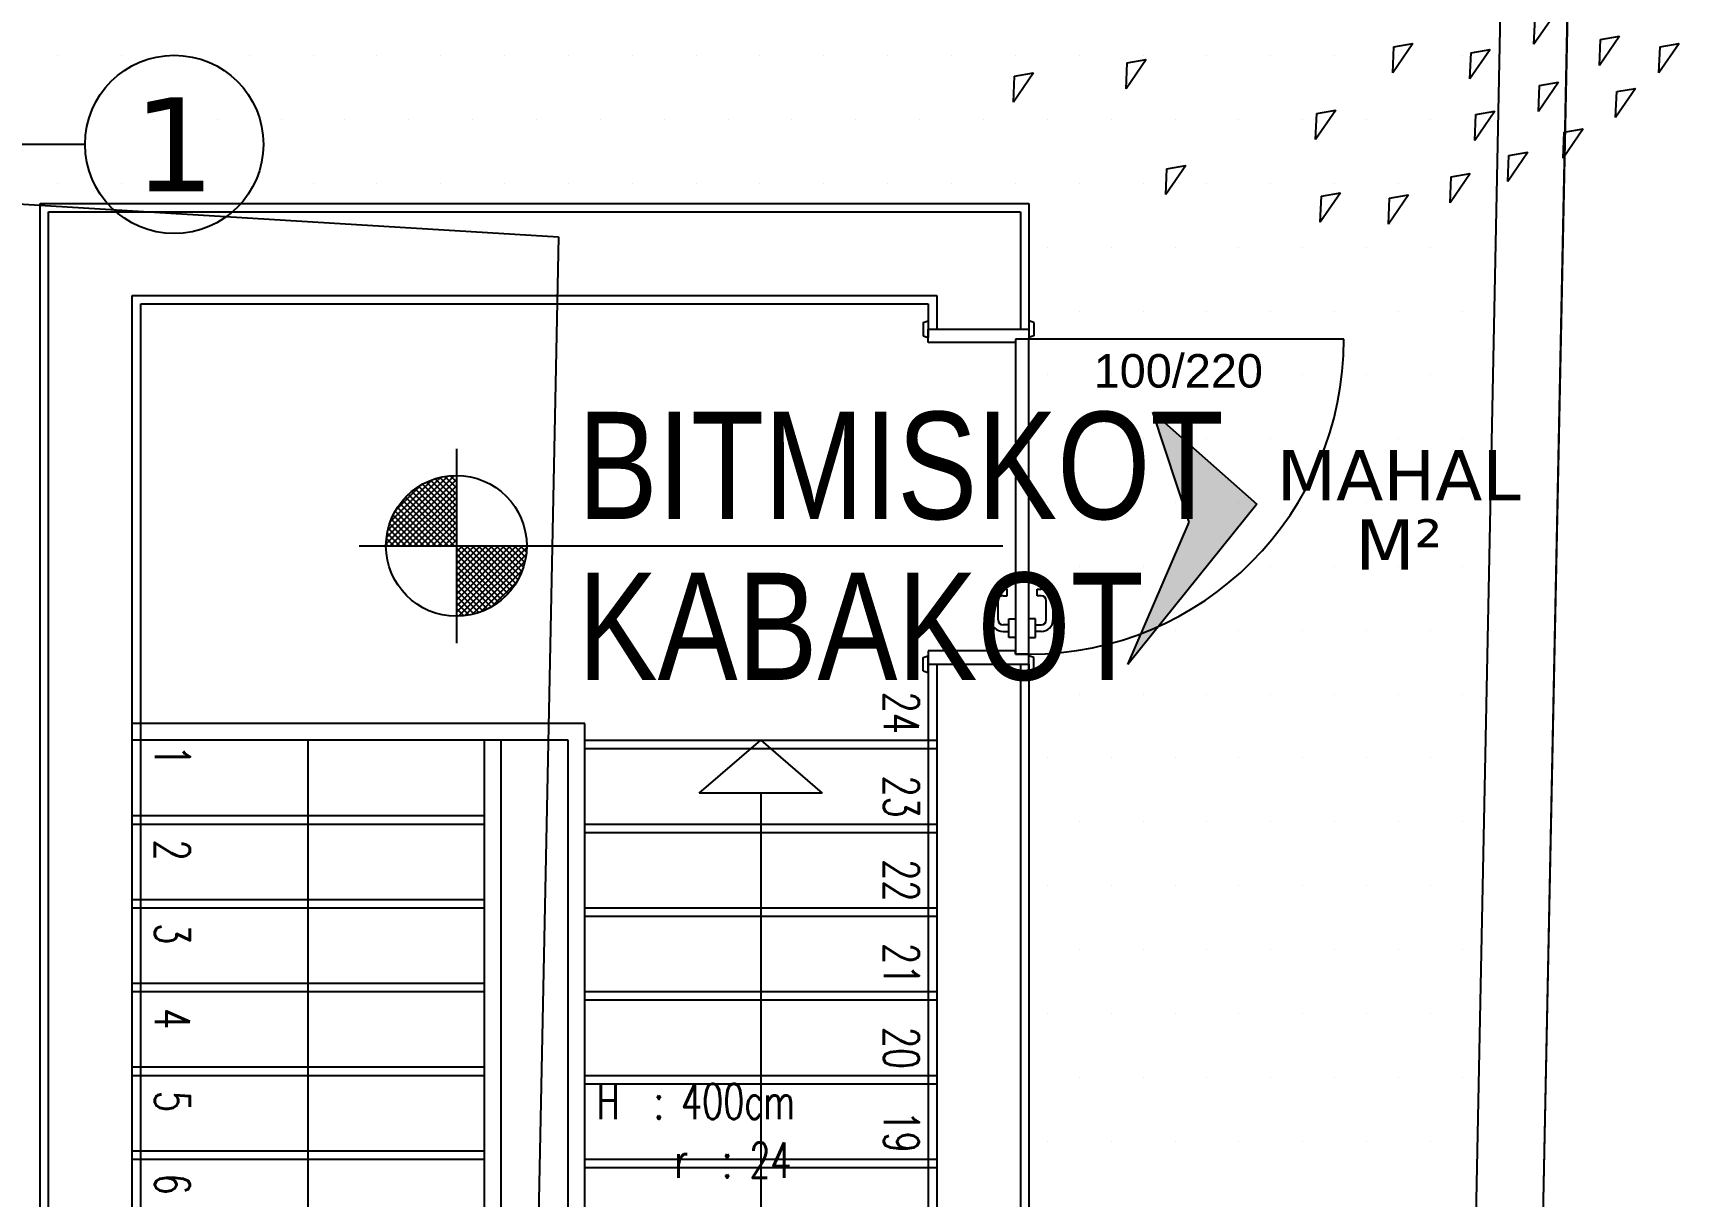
# Model space of a CAD drawing. Header units: millimetres. Extents: x 43168.9 to 43194.6, y -25545.1 to -25543.4.
# Drawn here: x 43172.2864 to 43172.3847, y -25543.9027 to -25543.8333 of the extents above; entities that cross this region are included whole.
import ezdxf
from ezdxf.enums import TextEntityAlignment as Align

# ---------------------------------------------------------------- set-up
doc = ezdxf.new("R2010")
doc.units = ezdxf.units.MM
doc.header["$LTSCALE"] = 200
doc.linetypes.add('HIDDEN2', pattern=[0.1875, 0.125, -0.0625])
doc.layers.add('agac_sgh', color=7, linetype='Continuous', true_color=0x244700)
doc.layers.add('cim_sgh', color=7, linetype='Continuous', true_color=0x248f00)
for name, color, linetype in [('arsasiniri_sgh', 10, 'Continuous'), ('dograma_sgh', 43, 'Continuous'), ('duv_sgh', 4, 'Continuous'), ('izd-alt_sgh', 8, 'HIDDEN2'), ('izd.tas.alt_sgh', 214, 'HIDDEN2'), ('merdi_sgh', 3, 'Continuous'), ('poz_sgh', 12, 'Continuous'), ('siva_sgh', 145, 'Continuous'), ('vaziyet-01_sgh', 33, 'Continuous'), ('yazi-merdi_sgh', 9, 'Continuous')]:
    doc.layers.add(name, color=color, linetype=linetype)
doc.styles.add('text1', font='VERDANA.TTF')
doc.styles.add('text2', font='arial.ttf')
doc.styles.add('text3', font='simplex8.shx', dxfattribs={"width": 0.7})

msp = doc.modelspace()

# ---------------------------------------------------------------- hatches: boundary and pattern name
msp.add_hatch(color=251).paths.add_polyline_path([(43172.35327, -25543.855901), (43172.359478, -25543.861383), (43172.351781, -25543.870954), (43172.355453, -25543.862463)])

# ---------------------------------------------------------------- linework, layer by layer
for p, q in [((43172.28956, -25543.839919), (43172.26688, -25543.839919)), ((43172.307526, -25543.863761), (43172.3116, -25543.859686)), ((43172.311717, -25543.860067), (43172.311348, -25543.859698)), ((43172.311717, -25543.859708), (43172.31169, -25543.859682)), ((43172.307555, -25543.863372), (43172.311211, -25543.859716)), ((43172.307642, -25543.862926), (43172.310782, -25543.859786)), ((43172.307765, -25543.863881), (43172.311717, -25543.859929)), ((43172.307789, -25543.86242), (43172.310271, -25543.859938)), ((43172.308115, -25543.861735), (43172.309569, -25543.86028)), ((43172.308125, -25543.863881), (43172.311717, -25543.860288)), ((43172.308484, -25543.863881), (43172.311717, -25543.860648)), ((43172.311717, -25543.8633), (43172.309056, -25543.86064)), ((43172.311717, -25543.862941), (43172.30926, -25543.860484)), ((43172.311717, -25543.862582), (43172.309477, -25543.860342)), ((43172.311717, -25543.862223), (43172.309695, -25543.860201)), ((43172.311717, -25543.861863), (43172.309941, -25543.860088)), ((43172.311717, -25543.861504), (43172.310188, -25543.859976)), ((43172.311717, -25543.861145), (43172.310454, -25543.859882)), ((43172.311717, -25543.860786), (43172.310732, -25543.859801)), ((43172.311717, -25543.860427), (43172.311035, -25543.859745)), ((43172.310501, -25543.863881), (43172.308207, -25543.861587)), ((43172.31086, -25543.863881), (43172.308354, -25543.861374)), ((43172.311219, -25543.863881), (43172.308517, -25543.861178)), ((43172.311579, -25543.863881), (43172.30868, -25543.860982)), ((43172.308843, -25543.863881), (43172.311717, -25543.861007)), ((43172.311717, -25543.863659), (43172.308867, -25543.860809)), ((43172.309202, -25543.863881), (43172.311717, -25543.861366)), ((43172.309064, -25543.863881), (43172.307733, -25543.86255)), ((43172.309423, -25543.863881), (43172.307841, -25543.862299)), ((43172.309782, -25543.863881), (43172.30795, -25543.862048)), ((43172.310142, -25543.863881), (43172.30807, -25543.861808)), ((43172.309561, -25543.863881), (43172.311717, -25543.861725)), ((43172.309921, -25543.863881), (43172.311717, -25543.862084)), ((43172.31028, -25543.863881), (43172.311717, -25543.862444)), ((43172.307986, -25543.863881), (43172.30755, -25543.863444)), ((43172.308346, -25543.863881), (43172.307593, -25543.863128)), ((43172.308705, -25543.863881), (43172.307663, -25543.862839)), ((43172.310639, -25543.863881), (43172.311717, -25543.862803)), ((43172.310998, -25543.863881), (43172.311717, -25543.863162)), ((43172.311357, -25543.863881), (43172.311717, -25543.863521)), ((43172.307627, -25543.863881), (43172.307525, -25543.863778)), ((43172.311717, -25543.86424), (43172.312076, -25543.863881)), ((43172.311717, -25543.864599), (43172.312435, -25543.863881)), ((43172.311717, -25543.864958), (43172.312794, -25543.863881)), ((43172.311717, -25543.865317), (43172.313154, -25543.863881)), ((43172.311717, -25543.865677), (43172.313513, -25543.863881)), ((43172.311717, -25543.866036), (43172.313872, -25543.863881)), ((43172.311717, -25543.866395), (43172.314231, -25543.863881)), ((43172.311717, -25543.866754), (43172.31459, -25543.863881)), ((43172.311717, -25543.867113), (43172.31495, -25543.863881)), ((43172.311717, -25543.867473), (43172.315309, -25543.863881)), ((43172.311717, -25543.867832), (43172.315668, -25543.863881)), ((43172.314615, -25543.866917), (43172.311717, -25543.864019)), ((43172.314419, -25543.86708), (43172.311717, -25543.864378)), ((43172.311836, -25543.868071), (43172.315911, -25543.863997)), ((43172.314788, -25543.866731), (43172.311938, -25543.863881)), ((43172.312225, -25543.868042), (43172.315881, -25543.864386)), ((43172.314958, -25543.866541), (43172.312297, -25543.863881)), ((43172.315113, -25543.866337), (43172.312656, -25543.863881)), ((43172.315256, -25543.866121), (43172.313015, -25543.863881)), ((43172.315397, -25543.865903), (43172.313375, -25543.863881)), ((43172.315509, -25543.865656), (43172.313734, -25543.863881)), ((43172.315621, -25543.865409), (43172.314093, -25543.863881)), ((43172.315715, -25543.865143), (43172.314452, -25543.863881)), ((43172.315797, -25543.864866), (43172.314811, -25543.863881)), ((43172.315852, -25543.864562), (43172.315171, -25543.863881)), ((43172.315899, -25543.864249), (43172.31553, -25543.863881)), ((43172.315915, -25543.863907), (43172.315889, -25543.863881)), ((43172.314223, -25543.867243), (43172.311717, -25543.864737)), ((43172.314011, -25543.86739), (43172.311717, -25543.865096)), ((43172.313789, -25543.867528), (43172.311717, -25543.865456)), ((43172.312671, -25543.867955), (43172.315811, -25543.864815)), ((43172.313177, -25543.867808), (43172.315659, -25543.865326)), ((43172.31355, -25543.867648), (43172.311717, -25543.865815)), ((43172.313299, -25543.867756), (43172.311717, -25543.866174)), ((43172.313048, -25543.867864), (43172.311717, -25543.866533)), ((43172.313863, -25543.867482), (43172.315317, -25543.866028)), ((43172.312758, -25543.867934), (43172.311717, -25543.866892)), ((43172.312469, -25543.868004), (43172.311717, -25543.867252)), ((43172.312153, -25543.868047), (43172.311717, -25543.867611)), ((43172.311819, -25543.868073), (43172.311717, -25543.86797))]:
    msp.add_line(p, q)
at = {"color": 0}
for p, q in [((43172.35327, -25543.855901), (43172.359478, -25543.861383)), ((43172.355453, -25543.862463), (43172.35327, -25543.855901)), ((43172.311717, -25543.858081), (43172.311717, -25543.869681)), ((43172.359478, -25543.861383), (43172.351781, -25543.870954)), ((43172.351781, -25543.870954), (43172.355453, -25543.862463)), ((43172.305917, -25543.863881), (43172.344317, -25543.863881)), ((43172.326204, -25543.87863), (43172.329879, -25543.87548)), ((43172.329879, -25543.87548), (43172.333554, -25543.87863)), ((43172.333554, -25543.87863), (43172.326204, -25543.87863))]:
    msp.add_line(p, q, dxfattribs=at)
at = {"linetype": 'Continuous'}
msp.add_circle((43172.29488, -25543.839919), 0.00532, dxfattribs=at)
at = {"color": 0}
msp.add_circle((43172.311717, -25543.863881), 0.0042, dxfattribs=at)
at = {"layer": 'agac_sgh', "color": 0}
for p, q in [((43172.37722, -25543.832202), (43172.376021, -25543.833947)), ((43172.376021, -25543.833947), (43172.376088, -25543.832398)), ((43172.368794, -25543.833902), (43172.367595, -25543.835648)), ((43172.367595, -25543.835648), (43172.367662, -25543.834098)), ((43172.367662, -25543.834098), (43172.368794, -25543.833902)), ((43172.381119, -25543.833459), (43172.37992, -25543.835204)), ((43172.37992, -25543.835204), (43172.379987, -25543.833655)), ((43172.379987, -25543.833655), (43172.381119, -25543.833459)), ((43172.384678, -25543.833905), (43172.383479, -25543.835651)), ((43172.383479, -25543.835651), (43172.383546, -25543.834101)), ((43172.383546, -25543.834101), (43172.384678, -25543.833905)), ((43172.35288, -25543.834861), (43172.351681, -25543.836606)), ((43172.351681, -25543.836606), (43172.351748, -25543.835057)), ((43172.351748, -25543.835057), (43172.35288, -25543.834861)), ((43172.373397, -25543.834265), (43172.372198, -25543.83601)), ((43172.372198, -25543.83601), (43172.372265, -25543.834461)), ((43172.372265, -25543.834461), (43172.373397, -25543.834265)), ((43172.346156, -25543.835649), (43172.344957, -25543.837394)), ((43172.344957, -25543.837394), (43172.345024, -25543.835845)), ((43172.345024, -25543.835845), (43172.346156, -25543.835649)), ((43172.377484, -25543.836214), (43172.376285, -25543.837959)), ((43172.376285, -25543.837959), (43172.376352, -25543.83641)), ((43172.376352, -25543.83641), (43172.377484, -25543.836214)), ((43172.382087, -25543.836576), (43172.380888, -25543.838321)), ((43172.380888, -25543.838321), (43172.380956, -25543.836772)), ((43172.380956, -25543.836772), (43172.382087, -25543.836576)), ((43172.364191, -25543.837888), (43172.362992, -25543.839633)), ((43172.362992, -25543.839633), (43172.363059, -25543.838084)), ((43172.363059, -25543.838084), (43172.364191, -25543.837888)), ((43172.373686, -25543.837934), (43172.372487, -25543.839679)), ((43172.372554, -25543.83813), (43172.373686, -25543.837934)), ((43172.372487, -25543.839679), (43172.372554, -25543.83813)), ((43172.378956, -25543.839002), (43172.377757, -25543.840747)), ((43172.377824, -25543.839198), (43172.378956, -25543.839002)), ((43172.377757, -25543.840747), (43172.377824, -25543.839198)), ((43172.375661, -25543.840394), (43172.374462, -25543.842139)), ((43172.374462, -25543.842139), (43172.374529, -25543.84059)), ((43172.374529, -25543.84059), (43172.375661, -25543.840394)), ((43172.355249, -25543.841175), (43172.35405, -25543.84292)), ((43172.35405, -25543.84292), (43172.354117, -25543.841371)), ((43172.354117, -25543.841371), (43172.355249, -25543.841175)), ((43172.372215, -25543.841667), (43172.371016, -25543.843412)), ((43172.371016, -25543.843412), (43172.371083, -25543.841863)), ((43172.371083, -25543.841863), (43172.372215, -25543.841667)), ((43172.364468, -25543.842815), (43172.363269, -25543.84456)), ((43172.363336, -25543.843011), (43172.364468, -25543.842815)), ((43172.36853, -25543.842933), (43172.367331, -25543.844678)), ((43172.367398, -25543.843129), (43172.36853, -25543.842933)), ((43172.363269, -25543.84456), (43172.363336, -25543.843011)), ((43172.367331, -25543.844678), (43172.367398, -25543.843129))]:
    msp.add_line(p, q, dxfattribs=at)
at = {"layer": 'arsasiniri_sgh', "color": 14}
msp.add_line((43172.381756, -25543.648888), (43172.372539, -25544.100463), dxfattribs=at)
at = {"layer": 'cim_sgh'}
for p, q in [((43172.287925, -25543.83463), (43172.287925, -25543.83463)), ((43172.291735, -25543.83463), (43172.291735, -25543.83463)), ((43172.295545, -25543.83463), (43172.295545, -25543.83463)), ((43172.299355, -25543.83463), (43172.299355, -25543.83463)), ((43172.303165, -25543.83463), (43172.303165, -25543.83463)), ((43172.306975, -25543.83463), (43172.306975, -25543.83463)), ((43172.310785, -25543.83463), (43172.310785, -25543.83463)), ((43172.314595, -25543.83463), (43172.314595, -25543.83463)), ((43172.318405, -25543.83463), (43172.318405, -25543.83463)), ((43172.322215, -25543.83463), (43172.322215, -25543.83463)), ((43172.326025, -25543.83463), (43172.326025, -25543.83463)), ((43172.329835, -25543.83463), (43172.329835, -25543.83463)), ((43172.333645, -25543.83463), (43172.333645, -25543.83463)), ((43172.337455, -25543.83463), (43172.337455, -25543.83463)), ((43172.341265, -25543.83463), (43172.341265, -25543.83463)), ((43172.345075, -25543.83463), (43172.345075, -25543.83463)), ((43172.348885, -25543.83463), (43172.348885, -25543.83463)), ((43172.352695, -25543.83463), (43172.352695, -25543.83463)), ((43172.356505, -25543.83463), (43172.356505, -25543.83463)), ((43172.360315, -25543.83463), (43172.360315, -25543.83463)), ((43172.364125, -25543.83463), (43172.364125, -25543.83463)), ((43172.367935, -25543.83463), (43172.367935, -25543.83463)), ((43172.371745, -25543.83463), (43172.371745, -25543.83463)), ((43172.28983, -25543.83844), (43172.28983, -25543.83844)), ((43172.29364, -25543.83844), (43172.29364, -25543.83844)), ((43172.29745, -25543.83844), (43172.29745, -25543.83844)), ((43172.30126, -25543.83844), (43172.30126, -25543.83844)), ((43172.30507, -25543.83844), (43172.30507, -25543.83844)), ((43172.30888, -25543.83844), (43172.30888, -25543.83844)), ((43172.31269, -25543.83844), (43172.31269, -25543.83844)), ((43172.3165, -25543.83844), (43172.3165, -25543.83844)), ((43172.32031, -25543.83844), (43172.32031, -25543.83844)), ((43172.32412, -25543.83844), (43172.32412, -25543.83844)), ((43172.32793, -25543.83844), (43172.32793, -25543.83844)), ((43172.33174, -25543.83844), (43172.33174, -25543.83844)), ((43172.33555, -25543.83844), (43172.33555, -25543.83844)), ((43172.33936, -25543.83844), (43172.33936, -25543.83844)), ((43172.34317, -25543.83844), (43172.34317, -25543.83844)), ((43172.34698, -25543.83844), (43172.34698, -25543.83844)), ((43172.35079, -25543.83844), (43172.35079, -25543.83844)), ((43172.3546, -25543.83844), (43172.3546, -25543.83844)), ((43172.35841, -25543.83844), (43172.35841, -25543.83844)), ((43172.36222, -25543.83844), (43172.36222, -25543.83844)), ((43172.36603, -25543.83844), (43172.36603, -25543.83844)), ((43172.36984, -25543.83844), (43172.36984, -25543.83844)), ((43172.37365, -25543.83844), (43172.37365, -25543.83844)), ((43172.287925, -25543.84225), (43172.287925, -25543.84225)), ((43172.291735, -25543.84225), (43172.291735, -25543.84225)), ((43172.295545, -25543.84225), (43172.295545, -25543.84225)), ((43172.299355, -25543.84225), (43172.299355, -25543.84225)), ((43172.303165, -25543.84225), (43172.303165, -25543.84225)), ((43172.306975, -25543.84225), (43172.306975, -25543.84225)), ((43172.310785, -25543.84225), (43172.310785, -25543.84225)), ((43172.314595, -25543.84225), (43172.314595, -25543.84225)), ((43172.318405, -25543.84225), (43172.318405, -25543.84225)), ((43172.322215, -25543.84225), (43172.322215, -25543.84225)), ((43172.326025, -25543.84225), (43172.326025, -25543.84225)), ((43172.329835, -25543.84225), (43172.329835, -25543.84225)), ((43172.333645, -25543.84225), (43172.333645, -25543.84225)), ((43172.337455, -25543.84225), (43172.337455, -25543.84225)), ((43172.341265, -25543.84225), (43172.341265, -25543.84225)), ((43172.345075, -25543.84225), (43172.345075, -25543.84225)), ((43172.348885, -25543.84225), (43172.348885, -25543.84225)), ((43172.352695, -25543.84225), (43172.352695, -25543.84225)), ((43172.356505, -25543.84225), (43172.356505, -25543.84225)), ((43172.360315, -25543.84225), (43172.360315, -25543.84225)), ((43172.364125, -25543.84225), (43172.364125, -25543.84225)), ((43172.367935, -25543.84225), (43172.367935, -25543.84225)), ((43172.371745, -25543.84225), (43172.371745, -25543.84225)), ((43172.34698, -25543.84606), (43172.34698, -25543.84606)), ((43172.35079, -25543.84606), (43172.35079, -25543.84606)), ((43172.3546, -25543.84606), (43172.3546, -25543.84606)), ((43172.35841, -25543.84606), (43172.35841, -25543.84606)), ((43172.36222, -25543.84606), (43172.36222, -25543.84606)), ((43172.36603, -25543.84606), (43172.36603, -25543.84606)), ((43172.36984, -25543.84606), (43172.36984, -25543.84606)), ((43172.37365, -25543.84606), (43172.37365, -25543.84606)), ((43172.348885, -25543.84987), (43172.348885, -25543.84987)), ((43172.352695, -25543.84987), (43172.352695, -25543.84987)), ((43172.356505, -25543.84987), (43172.356505, -25543.84987)), ((43172.360315, -25543.84987), (43172.360315, -25543.84987)), ((43172.364125, -25543.84987), (43172.364125, -25543.84987)), ((43172.367935, -25543.84987), (43172.367935, -25543.84987)), ((43172.371745, -25543.84987), (43172.371745, -25543.84987)), ((43172.34698, -25543.85368), (43172.34698, -25543.85368)), ((43172.35079, -25543.85368), (43172.35079, -25543.85368)), ((43172.3546, -25543.85368), (43172.3546, -25543.85368)), ((43172.35841, -25543.85368), (43172.35841, -25543.85368)), ((43172.36222, -25543.85368), (43172.36222, -25543.85368)), ((43172.36603, -25543.85368), (43172.36603, -25543.85368)), ((43172.36984, -25543.85368), (43172.36984, -25543.85368)), ((43172.348885, -25543.85749), (43172.348885, -25543.85749)), ((43172.352695, -25543.85749), (43172.352695, -25543.85749)), ((43172.356505, -25543.85749), (43172.356505, -25543.85749)), ((43172.360315, -25543.85749), (43172.360315, -25543.85749)), ((43172.364125, -25543.85749), (43172.364125, -25543.85749)), ((43172.367935, -25543.85749), (43172.367935, -25543.85749)), ((43172.371745, -25543.85749), (43172.371745, -25543.85749)), ((43172.34698, -25543.8613), (43172.34698, -25543.8613)), ((43172.35079, -25543.8613), (43172.35079, -25543.8613)), ((43172.3546, -25543.8613), (43172.3546, -25543.8613)), ((43172.35841, -25543.8613), (43172.35841, -25543.8613)), ((43172.36222, -25543.8613), (43172.36222, -25543.8613)), ((43172.36603, -25543.8613), (43172.36603, -25543.8613)), ((43172.36984, -25543.8613), (43172.36984, -25543.8613)), ((43172.348885, -25543.86511), (43172.348885, -25543.86511)), ((43172.352695, -25543.86511), (43172.352695, -25543.86511)), ((43172.356505, -25543.86511), (43172.356505, -25543.86511)), ((43172.360315, -25543.86511), (43172.360315, -25543.86511)), ((43172.364125, -25543.86511), (43172.364125, -25543.86511)), ((43172.367935, -25543.86511), (43172.367935, -25543.86511)), ((43172.371745, -25543.86511), (43172.371745, -25543.86511)), ((43172.34698, -25543.86892), (43172.34698, -25543.86892)), ((43172.35079, -25543.86892), (43172.35079, -25543.86892)), ((43172.3546, -25543.86892), (43172.3546, -25543.86892)), ((43172.35841, -25543.86892), (43172.35841, -25543.86892)), ((43172.36222, -25543.86892), (43172.36222, -25543.86892)), ((43172.36603, -25543.86892), (43172.36603, -25543.86892)), ((43172.36984, -25543.86892), (43172.36984, -25543.86892)), ((43172.348885, -25543.87273), (43172.348885, -25543.87273)), ((43172.352695, -25543.87273), (43172.352695, -25543.87273)), ((43172.356505, -25543.87273), (43172.356505, -25543.87273)), ((43172.360315, -25543.87273), (43172.360315, -25543.87273)), ((43172.364125, -25543.87273), (43172.364125, -25543.87273)), ((43172.367935, -25543.87273), (43172.367935, -25543.87273)), ((43172.371745, -25543.87273), (43172.371745, -25543.87273)), ((43172.34698, -25543.87654), (43172.34698, -25543.87654)), ((43172.35079, -25543.87654), (43172.35079, -25543.87654)), ((43172.3546, -25543.87654), (43172.3546, -25543.87654)), ((43172.35841, -25543.87654), (43172.35841, -25543.87654)), ((43172.36222, -25543.87654), (43172.36222, -25543.87654)), ((43172.36603, -25543.87654), (43172.36603, -25543.87654)), ((43172.36984, -25543.87654), (43172.36984, -25543.87654)), ((43172.348885, -25543.88035), (43172.348885, -25543.88035)), ((43172.352695, -25543.88035), (43172.352695, -25543.88035)), ((43172.356505, -25543.88035), (43172.356505, -25543.88035)), ((43172.360315, -25543.88035), (43172.360315, -25543.88035)), ((43172.364125, -25543.88035), (43172.364125, -25543.88035)), ((43172.367935, -25543.88035), (43172.367935, -25543.88035)), ((43172.371745, -25543.88035), (43172.371745, -25543.88035)), ((43172.34698, -25543.88416), (43172.34698, -25543.88416)), ((43172.35079, -25543.88416), (43172.35079, -25543.88416)), ((43172.3546, -25543.88416), (43172.3546, -25543.88416)), ((43172.35841, -25543.88416), (43172.35841, -25543.88416)), ((43172.36222, -25543.88416), (43172.36222, -25543.88416)), ((43172.36603, -25543.88416), (43172.36603, -25543.88416)), ((43172.36984, -25543.88416), (43172.36984, -25543.88416)), ((43172.348885, -25543.88797), (43172.348885, -25543.88797)), ((43172.352695, -25543.88797), (43172.352695, -25543.88797)), ((43172.356505, -25543.88797), (43172.356505, -25543.88797)), ((43172.360315, -25543.88797), (43172.360315, -25543.88797)), ((43172.364125, -25543.88797), (43172.364125, -25543.88797)), ((43172.367935, -25543.88797), (43172.367935, -25543.88797)), ((43172.371745, -25543.88797), (43172.371745, -25543.88797)), ((43172.34698, -25543.89178), (43172.34698, -25543.89178)), ((43172.35079, -25543.89178), (43172.35079, -25543.89178)), ((43172.3546, -25543.89178), (43172.3546, -25543.89178)), ((43172.35841, -25543.89178), (43172.35841, -25543.89178)), ((43172.36222, -25543.89178), (43172.36222, -25543.89178)), ((43172.36603, -25543.89178), (43172.36603, -25543.89178)), ((43172.36984, -25543.89178), (43172.36984, -25543.89178)), ((43172.348885, -25543.89559), (43172.348885, -25543.89559)), ((43172.352695, -25543.89559), (43172.352695, -25543.89559)), ((43172.356505, -25543.89559), (43172.356505, -25543.89559)), ((43172.360315, -25543.89559), (43172.360315, -25543.89559)), ((43172.364125, -25543.89559), (43172.364125, -25543.89559)), ((43172.367935, -25543.89559), (43172.367935, -25543.89559)), ((43172.371745, -25543.89559), (43172.371745, -25543.89559)), ((43172.34698, -25543.8994), (43172.34698, -25543.8994)), ((43172.35079, -25543.8994), (43172.35079, -25543.8994)), ((43172.3546, -25543.8994), (43172.3546, -25543.8994)), ((43172.35841, -25543.8994), (43172.35841, -25543.8994)), ((43172.36222, -25543.8994), (43172.36222, -25543.8994)), ((43172.36603, -25543.8994), (43172.36603, -25543.8994)), ((43172.36984, -25543.8994), (43172.36984, -25543.8994))]:
    msp.add_line(p, q, dxfattribs=at)
at = {"layer": 'dograma_sgh'}
for p, q in [((43172.339579, -25543.850545), (43172.339879, -25543.850445)), ((43172.339579, -25543.850545), (43172.339579, -25543.851345)), ((43172.339879, -25543.850445), (43172.339879, -25543.851445)), ((43172.346179, -25543.850545), (43172.345879, -25543.850445)), ((43172.345879, -25543.850445), (43172.345879, -25543.851445)), ((43172.346179, -25543.850545), (43172.346179, -25543.851345)), ((43172.339579, -25543.851345), (43172.339879, -25543.851445)), ((43172.339879, -25543.850945), (43172.345879, -25543.850945)), ((43172.339879, -25543.851745), (43172.339879, -25543.850945)), ((43172.345079, -25543.851745), (43172.339879, -25543.851745)), ((43172.345879, -25543.851545), (43172.345079, -25543.851545)), ((43172.345079, -25543.851545), (43172.345079, -25543.870345)), ((43172.345579, -25543.851545), (43172.345079, -25543.851545)), ((43172.345079, -25543.851545), (43172.345079, -25543.851745)), ((43172.345879, -25543.851545), (43172.345579, -25543.851545)), ((43172.345879, -25543.850945), (43172.345879, -25543.851545)), ((43172.346179, -25543.851345), (43172.345879, -25543.851445)), ((43172.345879, -25543.870345), (43172.345879, -25543.851545)), ((43172.344579, -25543.866455), (43172.344339, -25543.866455)), ((43172.344579, -25543.866855), (43172.344579, -25543.866455)), ((43172.346379, -25543.866855), (43172.346379, -25543.866455)), ((43172.346379, -25543.866455), (43172.346619, -25543.866455)), ((43172.343639, -25543.867155), (43172.343639, -25543.868295)), ((43172.344039, -25543.868295), (43172.344039, -25543.867155)), ((43172.344339, -25543.866855), (43172.344579, -25543.866855)), ((43172.346619, -25543.866855), (43172.346379, -25543.866855)), ((43172.346919, -25543.868295), (43172.346919, -25543.867155)), ((43172.347319, -25543.867155), (43172.347319, -25543.868295)), ((43172.344679, -25543.869345), (43172.344679, -25543.868245)), ((43172.344679, -25543.868245), (43172.345079, -25543.868245)), ((43172.346279, -25543.868245), (43172.345879, -25543.868245)), ((43172.346279, -25543.869345), (43172.346279, -25543.868245)), ((43172.344679, -25543.868595), (43172.344339, -25543.868595)), ((43172.344339, -25543.868995), (43172.344679, -25543.868995)), ((43172.345079, -25543.869345), (43172.344679, -25543.869345)), ((43172.345879, -25543.869345), (43172.346279, -25543.869345)), ((43172.346279, -25543.868595), (43172.346619, -25543.868595)), ((43172.346619, -25543.868995), (43172.346279, -25543.868995)), ((43172.339579, -25543.870545), (43172.339879, -25543.870445)), ((43172.345079, -25543.870145), (43172.339879, -25543.870145)), ((43172.339879, -25543.870145), (43172.339879, -25543.870945)), ((43172.339879, -25543.871445), (43172.339879, -25543.870445)), ((43172.345079, -25543.870345), (43172.345079, -25543.870145)), ((43172.345079, -25543.870345), (43172.345879, -25543.870345)), ((43172.345579, -25543.870345), (43172.345079, -25543.870345)), ((43172.345879, -25543.870345), (43172.345579, -25543.870345)), ((43172.345879, -25543.870945), (43172.345879, -25543.870345)), ((43172.346179, -25543.870545), (43172.345879, -25543.870445)), ((43172.345879, -25543.871445), (43172.345879, -25543.870445)), ((43172.339579, -25543.871345), (43172.339579, -25543.870545)), ((43172.339579, -25543.871345), (43172.339879, -25543.871445)), ((43172.339879, -25543.870945), (43172.345879, -25543.870945)), ((43172.346179, -25543.871345), (43172.345879, -25543.871445)), ((43172.346179, -25543.871345), (43172.346179, -25543.870545))]:
    msp.add_line(p, q, dxfattribs=at)
at = {"layer": 'dograma_sgh', "color": 145}
msp.add_line((43172.364679, -25543.851545), (43172.345879, -25543.851545), dxfattribs=at)
msp.add_arc((43172.345879, -25543.851545), 0.0188, 270, 0, dxfattribs=at)
at = {"layer": 'dograma_sgh'}
for centre, radius, start, end in [((43172.344339, -25543.867155), 0.0007, 89.99999, 179.99999), ((43172.346619, -25543.867155), 0.0007, 0.00001, 90.00001), ((43172.344339, -25543.867155), 0.0003, 89.99999, 179.99999), ((43172.346619, -25543.867155), 0.0003, 0.00001, 90.00001), ((43172.344339, -25543.868295), 0.0007, 179.99999, 269.99999), ((43172.344339, -25543.868295), 0.0003, 179.99999, 269.99999), ((43172.346619, -25543.868295), 0.0003, 270.00001, 0.00001), ((43172.346619, -25543.868295), 0.0007, 270.00001, 0.00001)]:
    msp.add_arc(centre, radius, start, end, dxfattribs=at)
at = {"layer": 'duv_sgh'}
for p, q in [((43172.287379, -25543.95948), (43172.287379, -25543.843945)), ((43172.287379, -25543.843945), (43172.345379, -25543.843945)), ((43172.345379, -25543.843945), (43172.345379, -25543.850945)), ((43172.292379, -25543.95448), (43172.292379, -25543.848945)), ((43172.292379, -25543.848945), (43172.340379, -25543.848945)), ((43172.340379, -25543.848945), (43172.340379, -25543.850945)), ((43172.339879, -25543.850945), (43172.345879, -25543.850945)), ((43172.339879, -25543.870945), (43172.345879, -25543.870945)), ((43172.340379, -25543.870945), (43172.340379, -25543.95448)), ((43172.345379, -25543.870945), (43172.345379, -25543.95948))]:
    msp.add_line(p, q, dxfattribs=at)
at = {"layer": 'izd-alt_sgh'}
for p, q in [((43172.319379, -25543.87598), (43172.340379, -25543.87598)), ((43172.292379, -25543.87998), (43172.313379, -25543.87998)), ((43172.319379, -25543.88098), (43172.340379, -25543.88098)), ((43172.292379, -25543.88498), (43172.313379, -25543.88498)), ((43172.319379, -25543.88598), (43172.340379, -25543.88598)), ((43172.292379, -25543.88998), (43172.313379, -25543.88998)), ((43172.319379, -25543.89098), (43172.340379, -25543.89098)), ((43172.292379, -25543.89498), (43172.313379, -25543.89498)), ((43172.319379, -25543.89598), (43172.340379, -25543.89598)), ((43172.292379, -25543.89998), (43172.313379, -25543.89998)), ((43172.319379, -25543.90098), (43172.340379, -25543.90098))]:
    msp.add_line(p, q, dxfattribs=at)
at = {"layer": 'izd.tas.alt_sgh'}
for p, q in [((43172.276446, -25543.84291), (43172.317806, -25543.845444)), ((43172.317806, -25543.845444), (43172.298967, -25544.767707))]:
    msp.add_line(p, q, dxfattribs=at)
at = {"layer": 'merdi_sgh', "color": 43}
for p, q in [((43172.319379, -25543.87448), (43172.292379, -25543.87448)), ((43172.319379, -25543.93148), (43172.319379, -25543.87448)), ((43172.318379, -25543.87548), (43172.292379, -25543.87548)), ((43172.313379, -25543.87548), (43172.313379, -25543.93148)), ((43172.314379, -25543.87548), (43172.314379, -25543.93048)), ((43172.318379, -25543.93048), (43172.318379, -25543.87548))]:
    msp.add_line(p, q, dxfattribs=at)
at = {"layer": 'merdi_sgh', "color": 145}
for p, q in [((43172.302879, -25543.94148), (43172.302879, -25543.87548)), ((43172.329879, -25543.87863), (43172.329879, -25543.94148))]:
    msp.add_line(p, q, dxfattribs=at)
at = {"layer": 'merdi_sgh'}
for p, q in [((43172.319379, -25543.87548), (43172.340379, -25543.87548)), ((43172.292379, -25543.88048), (43172.313379, -25543.88048)), ((43172.319379, -25543.88048), (43172.340379, -25543.88048)), ((43172.292379, -25543.88548), (43172.313379, -25543.88548)), ((43172.319379, -25543.88548), (43172.340379, -25543.88548)), ((43172.292379, -25543.89048), (43172.313379, -25543.89048)), ((43172.319379, -25543.89048), (43172.340379, -25543.89048)), ((43172.292379, -25543.89548), (43172.313379, -25543.89548)), ((43172.319379, -25543.89548), (43172.340379, -25543.89548)), ((43172.292379, -25543.90048), (43172.313379, -25543.90048)), ((43172.319379, -25543.90048), (43172.340379, -25543.90048))]:
    msp.add_line(p, q, dxfattribs=at)
at = {"layer": 'siva_sgh'}
for p, q in [((43172.286879, -25543.95998), (43172.286879, -25543.843445)), ((43172.286879, -25543.843445), (43172.345879, -25543.843445)), ((43172.345879, -25543.843445), (43172.345879, -25543.850945)), ((43172.292879, -25543.95398), (43172.292879, -25543.849445)), ((43172.292879, -25543.849445), (43172.339879, -25543.849445)), ((43172.339879, -25543.849445), (43172.339879, -25543.850945)), ((43172.339879, -25543.870945), (43172.339879, -25543.95398)), ((43172.345879, -25543.870945), (43172.345879, -25543.95998))]:
    msp.add_line(p, q, dxfattribs=at)
at = {"layer": 'vaziyet-01_sgh'}
for p, q in [((43172.353044, -25544.862452), (43172.37776, -25543.648652)), ((43172.356965, -25544.86636), (43172.381756, -25543.648888))]:
    msp.add_line(p, q, dxfattribs=at)

# ---------------------------------------------------------------- texts
at = {"linetype": 'Continuous', "style": 'text1'}
msp.add_attdef('1', text='', height=0.0056, dxfattribs=at).set_placement((43172.29488, -25543.839919), align=Align.MIDDLE)
at = {"color": 0, "style": 'text2', "width": 0.8}
for tag, p, s in [('BITMISKOT', (43172.318957, -25543.862281), '+0,10'), ('KABAKOT', (43172.318957, -25543.871881), '±0,00')]:
    msp.add_attdef(tag, p, s, height=0.0064, dxfattribs=at)
at = {"color": 7, "style": 'text1'}
for tag, text, p in [('MAHAL', '', (43172.367948, -25543.859665)), ('M²', 'm²', (43172.367948, -25543.863775))]:
    msp.add_attdef(tag, text=text, height=0.003, dxfattribs=at).set_placement(p, align=Align.MIDDLE)
at = {"layer": 'poz_sgh', "style": 'text2'}
msp.add_text('100/220', height=0.002, dxfattribs=at).set_placement((43172.354796, -25543.854435), align=Align.CENTER)
at = {"layer": 'yazi-merdi_sgh', "style": 'text3', "width": 0.7}
for s, p in [('24', (43172.337218, -25543.872585)), ('23', (43172.337218, -25543.877585)), ('22', (43172.337218, -25543.882585)), ('21', (43172.337218, -25543.887585)), ('20', (43172.337218, -25543.892585)), ('19', (43172.337218, -25543.897585))]:
    msp.add_text(s, height=0.0021, rotation=270, dxfattribs=at).set_placement(p)
for s, p in [('1', (43172.293718, -25543.877035)), ('2', (43172.293718, -25543.882665)), ('3', (43172.293718, -25543.887665)), ('4', (43172.293718, -25543.892735)), ('5', (43172.293718, -25543.897665)), ('6', (43172.293718, -25543.902595))]:
    msp.add_text(s, height=0.0021, rotation=270, dxfattribs=at).set_placement(p, align=Align.RIGHT)
for s, p in [('H  : 400cm', (43172.320082, -25543.898085)), ('r  : 24 ', (43172.324728, -25543.901593))]:
    msp.add_text(s, height=0.0021, dxfattribs=at).set_placement(p)

doc.saveas('drawing.dxf')
